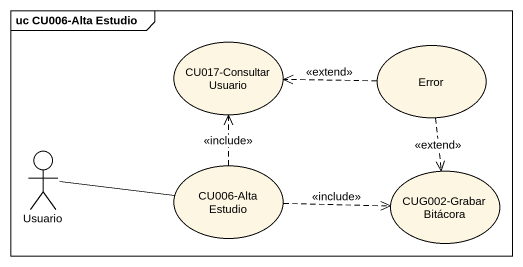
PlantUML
@startuml
mainframe uc CU006-Alta Estudio
usecase "CU017-Consultar Usuario" as CU017_Consultar_Usuario
usecase Error
actor Usuario
usecase "CU006-Alta Estudio" as CU006_Alta_Estudio
usecase "CUG002-Grabar Bitácora" as CUG002_Grabar_Bitácora
Error .left.> CU017_Consultar_Usuario : <<extend>>
Error ..> CUG002_Grabar_Bitácora : <<extend>>
Usuario -right- CU006_Alta_Estudio
CU006_Alta_Estudio .up.> CU017_Consultar_Usuario : <<include>>
CU006_Alta_Estudio .right.> CUG002_Grabar_Bitácora : <<include>>
@enduml
